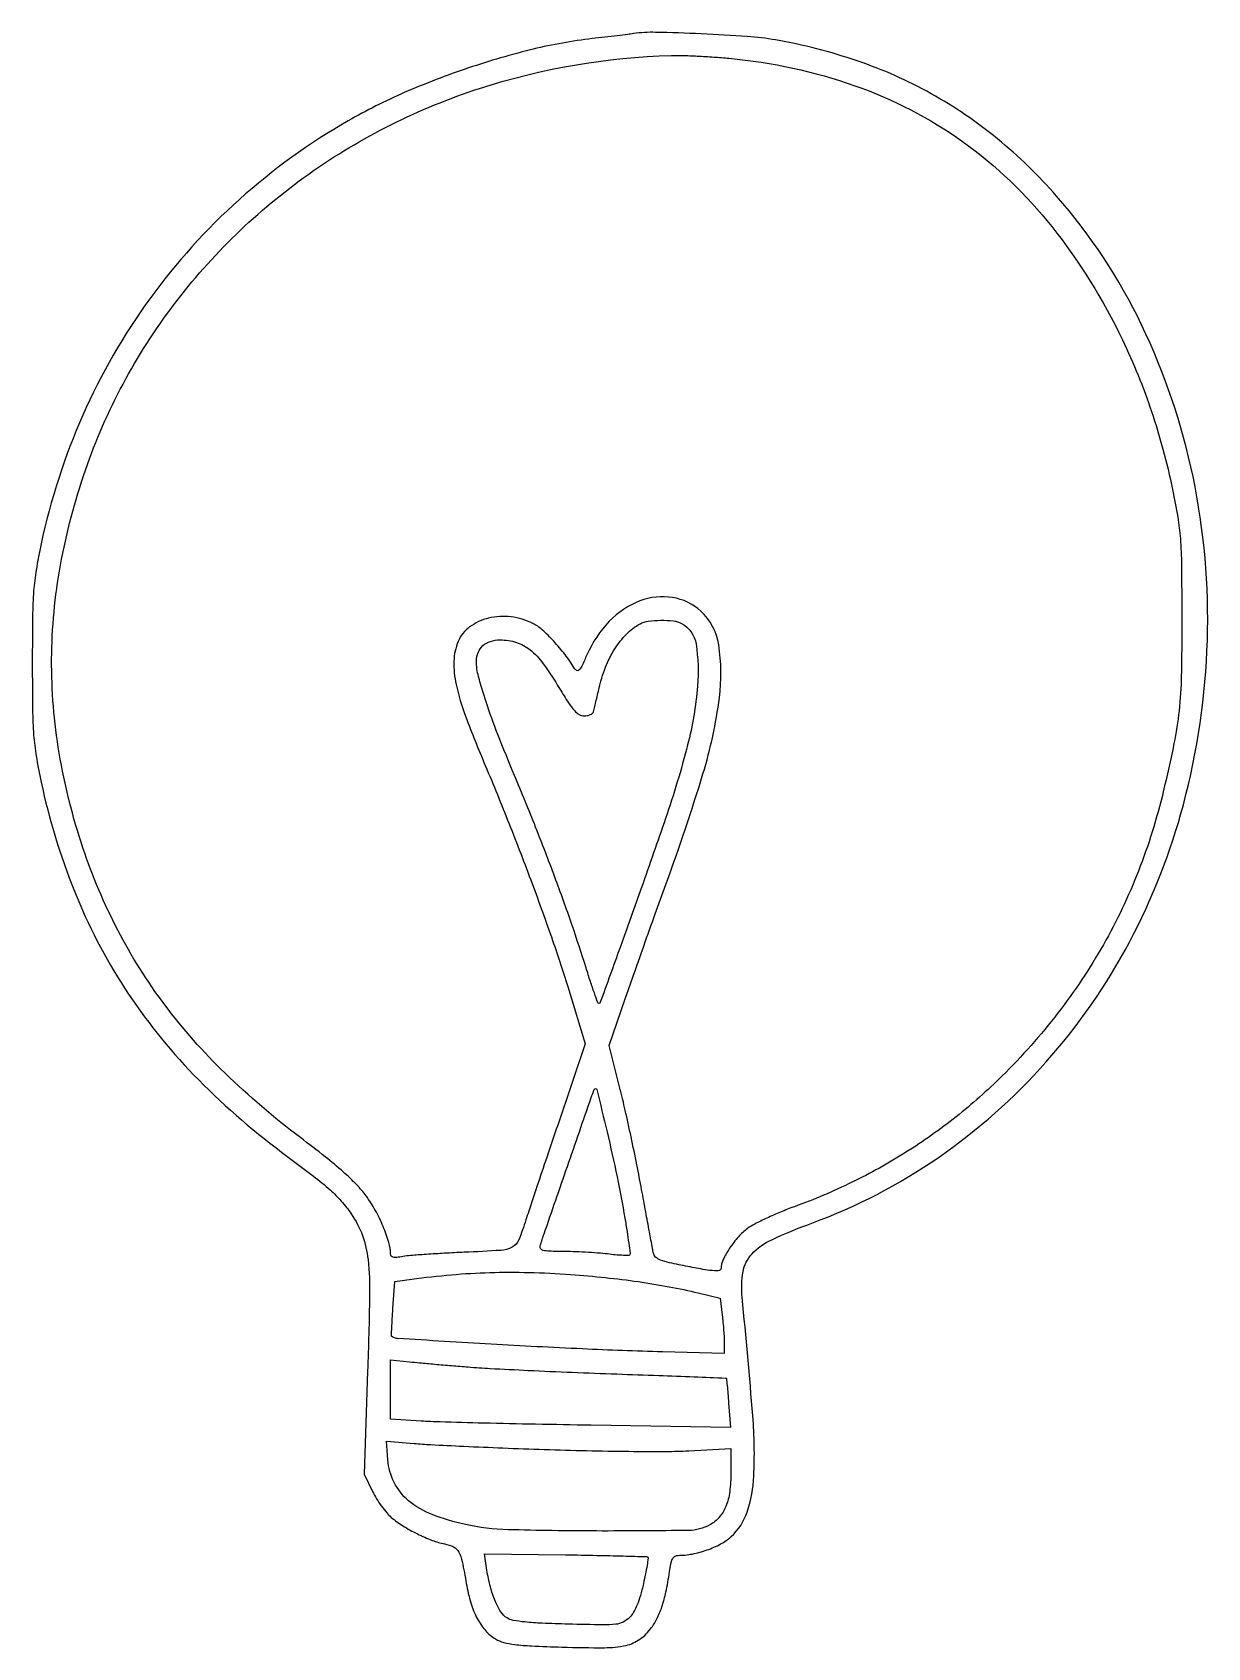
# Model space of a CAD drawing. Extents: x 2 to 357, y 0 to 489.
import ezdxf

# ---------------------------------------------------------------- set-up
doc = ezdxf.new("R2010")
doc.units = 0

msp = doc.modelspace()

# ---------------------------------------------------------------- linework, layer by layer
for points in [[(183.5, 488.423289, -0.004026), (181.779499, 488.195146, -0.000735), (178.590625, 487.803155, -0.000791), (174.857079, 487.355768, -0.000718), (171, 486.905377, 0.031053), (153.202115, 483.723792, 0.021463), (133.542727, 478.030232, 0.021263), (114.164308, 470.573364, 0.027765), (97.194665, 462.051906, 0.052432), (64.236451, 438.240086, 0.05313), (37.115107, 408.189594, 0.052982), (16.873742, 373.015658, 0.051579), (4.25483, 334.058365, 0.011203), (2.746242, 326.119204, 0.022807), (1.987795, 319.816972, 0.015634), (1.657894, 312.131439, 0.002908), (1.575694, 298, 0.002908), (1.657894, 283.868561, 0.015634), (1.987795, 276.183028, 0.022807), (2.746242, 269.880796, 0.011203), (4.25483, 261.941635, 0.042947), (14.324805, 228.923866, 0.048665), (29.583877, 199.55087, 0.048124), (50.398905, 173.414738, 0.040444), (77, 150.025691, -0.003294), (86.660637, 142.72762, -0.01796), (91.716072, 138.559607, -0.031148), (95.08076, 135.179585, -0.028586), (98.10432, 131.313333, -0.064241), (101.493454, 124.775213, -0.06164), (103.172696, 117.498599, -0.030316), (103.650692, 106.405711, -0.004372), (103.054529, 83.738498), (101.9629, 52.596118), (104.53254, 47.343963, 0.023813), (105.742761, 45.142456, 0.018585), (107.255466, 42.870498, 0.018941), (108.826289, 40.856741, 0.042766), (110.193645, 39.490512, 0.036063), (113.718485, 36.93445, 0.023644), (118.103264, 34.493078, 0.023836), (122.583886, 32.529157, 0.045027), (126.377443, 31.457014, -0.072456), (129.059477, 30.538038, -0.150082), (130.62924, 29.007633, -0.074561), (131.685832, 26.124781, -0.009049), (132.926029, 19.474235, 0.031134), (134.28366, 13.636873, 0.048787), (136.233359, 8.870128, 0.057814), (138.743883, 5.210379, 0.081541), (141.78555, 2.693237, 0.067612), (144.254071, 1.668201, 0.034315), (147.563118, 1.031957, 0.018786), (152.659121, 0.603983, 0.003688), (161.844318, 0.247031, 0.008444), (174.711378, 0.05944, 0.052755), (181.249396, 0.766464, 0.101897), (185.448817, 2.622838, 0.081319), (188.970275, 6.117663, 0.045462), (190.813226, 9.219889, 0.034801), (192.26129, 12.892035, 0.02715), (193.459238, 17.549458, 0.012332), (194.541532, 23.75, -0.020049), (194.942275, 25.853706, -0.075868), (195.437555, 27.094528, -0.132584), (196.113331, 27.757643, -0.128783), (197.038677, 28, 0.047565), (201.30101, 28.406394, 0.037401), (205.78101, 29.621628, 0.038222), (209.893669, 31.438818, 0.060636), (213.037967, 33.653266, 0.129677), (217.905237, 41.112041, 0.068577), (219.932971, 52.04926, 0.031601), (219.628233, 70.180456, 0.004862), (216.399159, 106.077988, -0.067866), (216.680007, 113.856487, -0.146789), (219.328737, 119.161053, -0.096417), (225.33455, 123.484558, -0.019639), (237.5, 128.519903, 0.062753), (275.683675, 148.326162, 0.060273), (308.343224, 177.217031, 0.059351), (333.583833, 213.51708, 0.057444), (349.926427, 255.125182, 0.057277), (357.191078, 304.850041, 0.059095), (352.849955, 354.386378, 0.060784), (337.291305, 400.2758, 0.06763), (311.546659, 439.28422, 0.041404), (293.647042, 456.627898, 0.045), (273.601398, 470.251567, 0.04454), (251.252499, 480.177441, 0.039074), (226.5, 486.519788, 0.025568), (217.945874, 487.565143, 0.00656), (204.03244, 488.364069, 0.00567), (190.190885, 488.819608, 0.040383)], [(212.5, 480.965195, -0.060576), (250.492216, 472.682526, -0.071534), (283.120513, 455.758882, -0.070209), (310.115784, 430.024399, -0.055515), (331.503988, 395.772736, -0.015454), (336.243654, 385.055163, -0.015617), (340.294403, 374.102446, -0.015243), (343.738359, 362.666873, -0.013258), (346.65812, 350.5, -0.010956), (348.234429, 342.173416, -0.023153), (349.013654, 335.650016, -0.015225), (349.353713, 327.585261, -0.002509), (349.457743, 312, -0.005154), (349.303809, 294.20713, -0.021695), (348.638482, 283.548874, -0.024484), (347.087967, 273.605193, -0.007846), (343.834312, 259.009636, -0.034215), (336.331492, 235.046638, -0.036091), (325.736599, 212.77256, -0.03585), (311.975248, 192.12176, -0.032858), (295.028579, 173, -0.027432), (281.15696, 160.70821, -0.027177), (265.981113, 149.967729, -0.026998), (249.629297, 140.873183, -0.026261), (232.243323, 133.500335, 0.010926), (228.025678, 131.862419, 0.010556), (223.834485, 130.023906, 0.010528), (220.214869, 128.250584, 0.037594), (218.020485, 126.899879, 0.055689), (215.269414, 124.397092, 0.034421), (212.611839, 120.919614, 0.033876), (210.593938, 117.36238, 0.112541), (210, 114.757035, -0.36202), (209.522179, 114.183588, -0.061122), (207.986334, 114.092353, -0.027579), (205.189907, 114.423596, -0.004835), (199.976454, 115.386921, -0.005959), (194.430511, 116.536001, -0.038191), (191.686627, 117.362481, -0.087189), (190.223677, 118.245091, -0.166642), (189.545248, 119.419724, -0.002493), (189.269304, 120.866029, -0.000109), (188.331854, 125.922239, -0.000185), (187.223625, 131.919194, -0.000132), (185.987003, 138.634705, 0.004212), (184.537596, 146.160443, 0.002944), (182.782208, 154.621073, 0.00297), (181.003671, 162.711079, 0.006171), (179.50129, 168.994884), (176.166163, 182.220359), (180.99551, 196.360179, -0.002203), (183.370651, 203.215442, -0.00094), (186.606416, 212.368303, -0.00093), (190.093739, 222.116613, -0.001222), (193.31483, 231, 0.013343), (204.546338, 264.486622, 0.042479), (209.50804, 287.536939, 0.069596), (209.318938, 303.486125, 0.171151), (203.881919, 313.683388, 0.147335), (195.320402, 317.812456, 0.131322), (185.471365, 316.781044, 0.111356), (176.203616, 310.612076, 0.08604), (169.432277, 300.5, -0.006152), (167.835592, 297.024913, -0.075759), (167.021562, 295.820196, -0.339673), (166.350731, 295.704736, -0.137134), (165.632197, 296.383594, 0.027888), (162.797296, 300.554363, 0.023656), (159.364522, 304.629572, 0.024217), (155.895561, 308.027343, 0.063802), (153.027792, 309.985822, 0.088611), (146.471897, 311.977817, 0.089248), (139.649034, 311.569316, 0.098234), (133.92026, 308.916535, 0.137231), (130.439824, 304.510222, 0.093096), (129.16795, 298.546529, 0.060074), (129.843712, 291.495022, 0.036476), (132.698754, 281.873703, 0.009686), (138.65254, 267, -0.005627), (145.874221, 249.374937, -0.005323), (152.835869, 231.263865, -0.005545), (159.030251, 214.040153, -0.00882), (163.904555, 199.157747), (168.939597, 182.815495), (160.572351, 158.157747, 0.000407), (157.277407, 148.421728, 0.000542), (154.299831, 139.568213, 0.00038), (151.816268, 132.138311, 0.005519), (150.96884, 129.5, -0.023642), (148.788581, 123.471598, -0.174854), (146.759821, 121.252012, -0.104882), (143.322147, 120.281787, -0.006023), (132.303901, 119.685871, 0.003108), (126.361012, 119.399189, 0.003679), (120.747083, 119.051941, 0.003214), (116.014562, 118.693668, 0.023244), (113.75, 118.401136, -0.015947), (111.852834, 118.127872, -0.079644), (110.782514, 118.179061, -0.180396), (110.220113, 118.53456, -0.163984), (110, 119.187656, 0.073219), (109.481966, 122.706243, 0.026547), (107.768578, 127.467425, 0.026173), (105.362317, 132.437951, 0.032861), (102.605809, 136.749068, 0.034436), (99.703796, 140.170589, 0.018295), (95.682008, 144.007967, 0.013874), (90.216462, 148.589209, 0.005997), (82.700832, 154.39646, -0.030826), (59.908405, 173.888428, -0.039441), (41.643828, 194.594917, -0.041188), (27.470743, 217.118753, -0.039184), (16.908152, 242.032836, -0.038815), (9.723707, 270.759284, -0.043551), (7.434618, 299.156808, -0.043448), (10.0986, 327.580017, -0.038304), (17.664203, 356.383181, -0.078647), (44.314812, 406.299306, -0.077094), (85.232809, 445.939402, -0.075705), (136.950176, 471.855233, -0.07179), (195, 481.824457, -0.013836), (198.248287, 481.821447, -0.005116), (202.821875, 481.643771, -0.005066), (207.812118, 481.348038, -0.006081)], [(198.055391, 309.970356, -0.236003), (202.439955, 303.774838, -0.058634), (202.890575, 290.98414, -0.04246), (199.898529, 273.21155, -0.020147), (193.210254, 250.956869, -0.001452), (185.953466, 230.120651, -0.002161), (179.470192, 211.929684, -0.00019), (173.477574, 195.362181, -0.307206), (173, 195.01599, -0.323488), (172.740785, 195.19128, -0.001787), (171.666551, 198.162744, -0.006565), (170.478233, 201.629848, -0.004012), (169.162728, 205.75021, 0.007859), (164.853144, 218.898462, 0.005947), (159.725931, 233.194959, 0.005598), (153.901115, 248.327608, 0.004915), (147.487028, 264, -0.006399), (142.462749, 276.381191, -0.01302), (138.895486, 286.256064, -0.015167), (136.614159, 293.892911, -0.065081), (136, 298.591383, -0.096581), (136.507726, 301.195366, -0.11373), (137.947238, 303.247919, -0.10674), (140.222785, 304.550863, -0.076987), (143.122445, 305, -0.076261), (148.097696, 304.236727, -0.095612), (152.196847, 302.023368, -0.06588), (156.209642, 297.745893, -0.019608), (161.149711, 290.25, 0.008115), (163.877584, 285.896275, 0.039635), (165.64771, 283.592646, 0.076587), (167.10476, 282.40589, 0.133444), (168.598506, 282, 0.047696), (169.566625, 282.092561, 0.057141), (170.439564, 282.367188, 0.066979), (171.094555, 282.771216, 0.155416), (171.405482, 283.25, 0.007678), (171.604587, 284.022541, 0.000905), (172.017937, 285.748438, 0.001084), (172.501249, 287.802498, 0.000888), (173.009178, 290, -0.035361), (175.050588, 296.692459, -0.04886), (177.861235, 302.303188, -0.055091), (181.371291, 306.714459, -0.07097), (185.5, 309.833022, -0.092657), (187.975083, 310.654386, -0.031183), (191.784634, 310.934067, -0.031117), (195.59315, 310.738612, -0.094759)], [(180.895673, 130.065801, -0.003225), (181.558973, 125.975663, -0.005012), (182.072808, 122.439445, -0.001682), (182.474625, 119.387527, -0.149273), (182.39849, 118.940821, -0.281467), (182.081875, 118.74369, -0.008835), (180.493907, 118.758809, -0.014809), (178.555715, 118.869027, -0.009428), (176.308917, 119.106438, 0.011129), (173.526978, 119.390833, 0.00513), (169.895546, 119.643113, 0.005078), (166.069761, 119.830519, 0.007016), (162.633369, 119.915617, -0.005261), (158.045511, 120.013111, -0.053473), (156.160696, 120.276056, -0.202119), (155.414472, 120.836681, -0.210266), (155.310717, 121.75, -0.007768), (156.472024, 125.290919, -0.000118), (163.525321, 145.703954, -0.000082), (170.732999, 166.536696, -0.011467), (171.649479, 169, -0.728712), (172.406725, 168.948584, -0.002591), (175.526074, 156.109834, -0.007071), (178.553559, 142.508815, -0.009415)], [(164.5, 112.975825, -0.008134), (175.053168, 112.044249, -0.009708), (184.963742, 110.811714, -0.010258), (194.298419, 109.270198, -0.011854), (203.119685, 107.40951), (209.739369, 105.848432), (210.360992, 100.674216, -0.006188), (210.599661, 98.45615, -0.005001), (210.802567, 96.069455, -0.005056), (210.945515, 93.863059, -0.012975), (210.991308, 92.264354), (211, 89.028708), (192.25, 89.556512, -0.004545), (168.07583, 90.456986, -0.003045), (140.445809, 91.906468, -0.000428), (112.14635, 93.588268, -0.170944), (110.327804, 94.354632, -0.222972), (110.263715, 94.508537, -0.000588), (110.370678, 96.864922, -0.003388), (110.513287, 99.537274, -0.002086), (110.715564, 102.680638), (111.27552, 110.850218), (116.38776, 111.553745, -0.012618), (128.420901, 112.901295, -0.014185), (140.045869, 113.575341, -0.013939), (151.868826, 113.595123, -0.011394)], [(133.5, 84.990868, 0.006573), (140.163926, 84.551339, 0.00143), (151.66875, 83.977286, 0.00149), (164.985923, 83.390746, 0.001427), (178.5, 82.874507, -0.000284), (191.16148, 82.41982, -0.000471), (201.839058, 82.020229, -0.000014), (211.503391, 81.649171, -0.179871), (211.611687, 81.604105, -0.183475), (211.662193, 81.501549, -0.000269), (211.864268, 79.361664, -0.002123), (212.079948, 76.954764, -0.001302), (212.314701, 74.116455), (212.906027, 66.732909), (170.703014, 67.368023, -0.001046), (153.865738, 67.656639, -0.001293), (138.179948, 67.998917, -0.00106), (125.004495, 68.348462, -0.009591), (119.25, 68.623887), (110, 69.244639), (110, 78.220506), (110, 87.196374), (115.75, 86.568652, 0.003865), (118.752712, 86.264319, 0.001155), (123.335938, 85.846243, 0.001158), (128.484018, 85.400653, 0.001254)], [(156.5, 60.03446, 0.003176), (169.303516, 59.673456, 0.003155), (182.139063, 59.474145, 0.003092), (193.363892, 59.4401, 0.012297), (200.25, 59.631197), (213, 60.2991), (213, 53.050679, -0.031611), (212.631972, 47.235294, -0.064252), (211.479719, 42.810128, -0.081734), (209.490116, 39.536886, -0.090372), (206.615155, 37.205949, -0.122601), (200.237339, 35.529529, -0.003626), (172.324551, 35.367597, -0.006558), (145.564141, 35.757417, -0.046054), (132.630605, 37.313306, -0.040045), (122.551325, 40.341005, -0.081248), (115.445229, 44.542862, -0.102643), (111.08988, 50.039287, -0.098646), (109.201328, 56.893424), (108.78918, 62.591307), (117.14459, 61.848467, 0.009279), (122.112057, 61.499602, 0.001374), (132.151848, 61.009181, 0.001548), (144.018635, 60.499026, 0.001332)], [(187.862444, 27.463874, -0.241842), (187.969035, 27.142868, -0.003037), (187.615174, 24.950856, -0.008086), (187.142249, 22.385426, -0.005111), (186.51171, 19.408033, -0.014832), (185.597727, 15.807196, -0.027996), (184.614982, 12.977048, -0.034967), (183.537241, 10.802304, -0.063936), (182.329006, 9.238097, -0.078317), (180.352412, 7.799709, -0.091023), (178.128043, 7.13297, -0.031655), (174.3438, 6.957304, -0.0022), (163.679741, 7.184491, -0.004497), (155.862228, 7.455821, -0.014259), (150.642162, 7.833387, -0.018831), (147.074422, 8.330262, -0.098649), (145.237974, 9.048262, -0.108786), (143.359271, 10.929532, -0.042471), (141.643681, 14.200034, -0.03619), (140.199878, 18.472724, -0.024613), (139.158253, 23.5), (138.376536, 28.5), (162.938268, 28.159652, -0.001335), (172.381229, 28.003575, -0.002178), (180.391459, 27.814874, -0.000277), (187.514137, 27.612091, -0.188851)]]:
    msp.add_lwpolyline(points, format="xyb", close=True)

doc.saveas('drawing.dxf')
